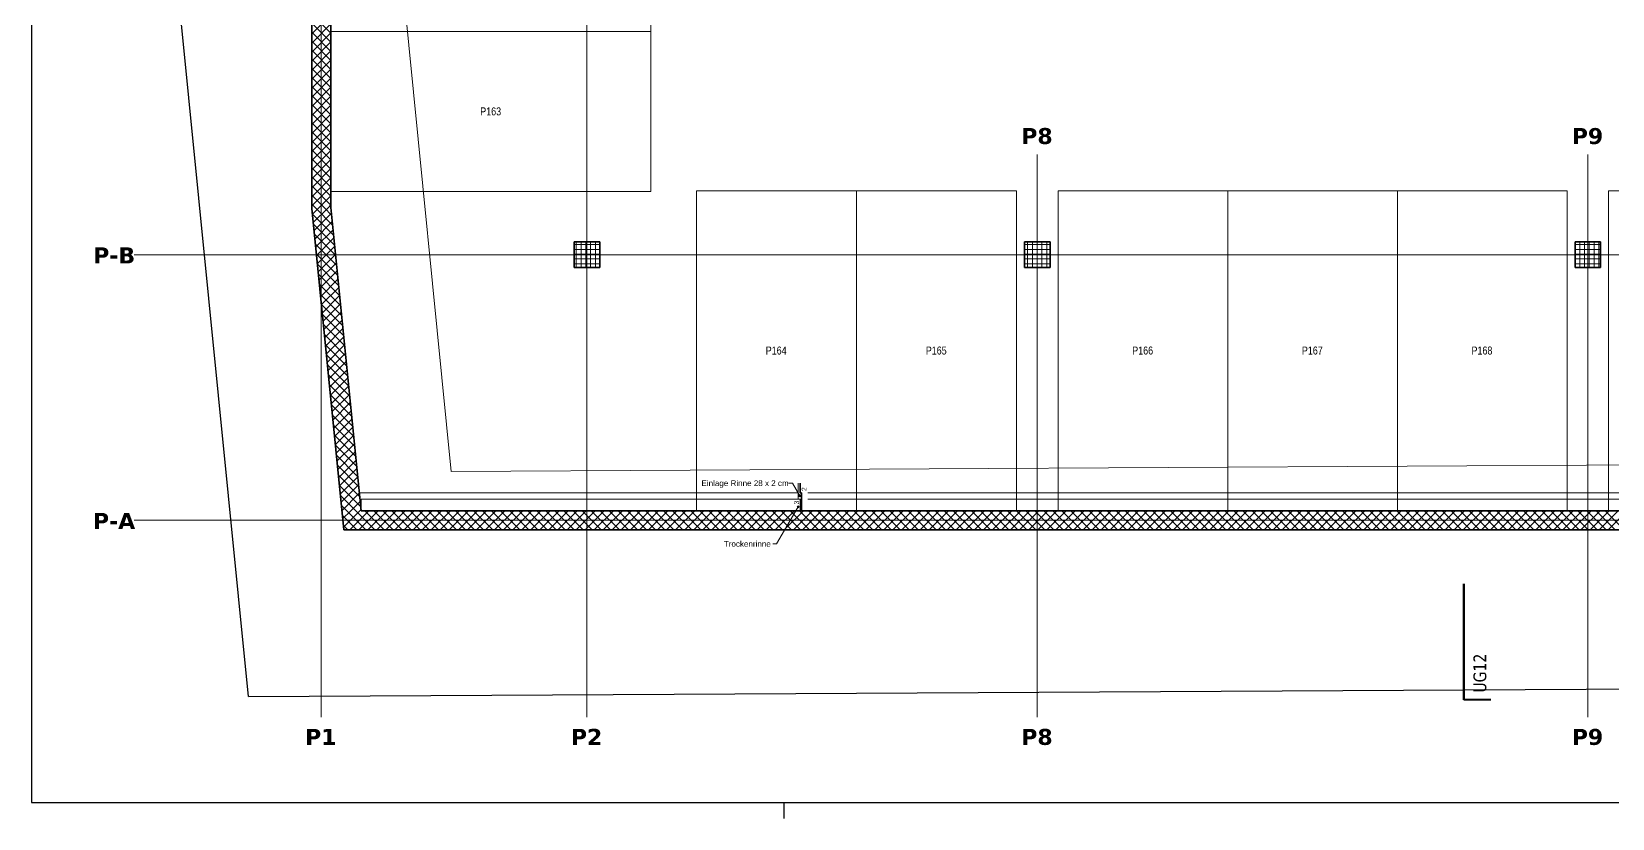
# Model space of a CAD drawing. Extents: x -882 to 937, y -179 to 966.
# Drawn here: x -882.4 to -388.5, y -179.5 to 66.4 of the extents above; entities that cross this region are included whole.
import ezdxf
from ezdxf.lldxf.tags import DXFTag

# ---------------------------------------------------------------- set-up
doc = ezdxf.new("R2010")
doc.units = 0
doc.layers.get('0').update_dxf_attribs({"lineweight": 13})
for name, color, linetype, lineweight, true_color in [('A-DETL-____-OTLN', 5, 'Continuous', 9, 0x0000ff), ('C-PROP-LINE-OTLN', 7, '_Grundgrenze_', 25, 0x800000), ('G-____-____-SYMB', 7, 'Strichpunkt - Weit', 5, 0x008080), ('S-GRID-____-IDEN', 7, 'Continuous', 9, 0x5555aa)]:
    doc.layers.add(name, color=color, linetype=linetype, lineweight=lineweight, true_color=true_color)
for name, color, linetype, lineweight in [('A-FLOR-____-OTLN', 7, 'Continuous', 9), ('A-WALL-____-MCUT', 7, 'Continuous', 35), ('A-WALL-____-PATT', 7, 'Continuous', 35), ('C-PRKG-____-IDEN', 7, 'Continuous', 5), ('C-PRKG-____-OTLN', 7, 'Continuous', 9), ('S-COLS-____-MCUT', 7, 'Continuous', 35), ('S-COLS-____-OTLN', 7, 'Continuous', 9), ('S-GRID-____-OTLN', 7, 'Continuous', 5), ('Text', 7, 'Continuous', 5)]:
    doc.layers.add(name, color=color, linetype=linetype, lineweight=lineweight)
doc.styles.get("Standard").update_dxf_attribs({"font": 'arial.ttf'})
tags = doc.linetypes.add('_Grundgrenze_', pattern=[0.45, 0.2, -0.05, 0.05, -0.05, 0.05, -0.05]).pattern_tags.tags
tags[14:15] = [DXFTag(74, 4), DXFTag(75, 0), DXFTag(340, '0'), DXFTag(46, 1.0), DXFTag(50, 0.0), DXFTag(44, 0.0), DXFTag(45, 0.0)]
tags[12:13] = [DXFTag(74, 4), DXFTag(75, 0), DXFTag(340, '0'), DXFTag(46, 1.0), DXFTag(50, 0.0), DXFTag(44, 0.0), DXFTag(45, 0.0)]
tags[10:11] = [DXFTag(74, 4), DXFTag(75, 0), DXFTag(340, '0'), DXFTag(46, 1.0), DXFTag(50, 0.0), DXFTag(44, 0.0), DXFTag(45, 0.0)]
tags[8:9] = [DXFTag(74, 4), DXFTag(75, 0), DXFTag(340, '0'), DXFTag(46, 1.0), DXFTag(50, 0.0), DXFTag(44, 0.0), DXFTag(45, 0.0)]
tags[6:7] = [DXFTag(74, 4), DXFTag(75, 0), DXFTag(340, '0'), DXFTag(46, 1.0), DXFTag(50, 0.0), DXFTag(44, 0.0), DXFTag(45, 0.0)]
tags[4:5] = [DXFTag(74, 4), DXFTag(75, 0), DXFTag(340, '0'), DXFTag(46, 1.0), DXFTag(50, 0.0), DXFTag(44, 0.0), DXFTag(45, 0.0)]
tags = doc.linetypes.add('_Rasterlinie_', pattern=[0.375, 0.2, -0.05, 0.075, -0.05]).pattern_tags.tags
tags[10:11] = [DXFTag(74, 4), DXFTag(75, 0), DXFTag(340, '0'), DXFTag(46, 1.0), DXFTag(50, 0.0), DXFTag(44, 0.0), DXFTag(45, 0.0)]
tags[8:9] = [DXFTag(74, 4), DXFTag(75, 0), DXFTag(340, '0'), DXFTag(46, 1.0), DXFTag(50, 0.0), DXFTag(44, 0.0), DXFTag(45, 0.0)]
tags[6:7] = [DXFTag(74, 4), DXFTag(75, 0), DXFTag(340, '0'), DXFTag(46, 1.0), DXFTag(50, 0.0), DXFTag(44, 0.0), DXFTag(45, 0.0)]
tags[4:5] = [DXFTag(74, 4), DXFTag(75, 0), DXFTag(340, '0'), DXFTag(46, 1.0), DXFTag(50, 0.0), DXFTag(44, 0.0), DXFTag(45, 0.0)]
tags = doc.linetypes.add('_Schnittlinie_', pattern=[0.3, 0.15, -0.05, 0.05, -0.05]).pattern_tags.tags
tags[10:11] = [DXFTag(74, 4), DXFTag(75, 0), DXFTag(340, '0'), DXFTag(46, 1.0), DXFTag(50, 0.0), DXFTag(44, 0.0), DXFTag(45, 0.0)]
tags[8:9] = [DXFTag(74, 4), DXFTag(75, 0), DXFTag(340, '0'), DXFTag(46, 1.0), DXFTag(50, 0.0), DXFTag(44, 0.0), DXFTag(45, 0.0)]
tags[6:7] = [DXFTag(74, 4), DXFTag(75, 0), DXFTag(340, '0'), DXFTag(46, 1.0), DXFTag(50, 0.0), DXFTag(44, 0.0), DXFTag(45, 0.0)]
tags[4:5] = [DXFTag(74, 4), DXFTag(75, 0), DXFTag(340, '0'), DXFTag(46, 1.0), DXFTag(50, 0.0), DXFTag(44, 0.0), DXFTag(45, 0.0)]
tags = doc.linetypes.add('_Strichliert - Fein_', pattern=[0.15, 0.1, -0.05]).pattern_tags.tags
tags[6:7] = [DXFTag(74, 4), DXFTag(75, 0), DXFTag(340, '0'), DXFTag(46, 1.0), DXFTag(50, 0.0), DXFTag(44, 0.0), DXFTag(45, 0.0)]
tags[4:5] = [DXFTag(74, 4), DXFTag(75, 0), DXFTag(340, '0'), DXFTag(46, 1.0), DXFTag(50, 0.0), DXFTag(44, 0.0), DXFTag(45, 0.0)]
tags = doc.linetypes.add('Gestrichelt', pattern=[0.1, 0.05, -0.05]).pattern_tags.tags
tags[6:7] = [DXFTag(74, 4), DXFTag(75, 0), DXFTag(340, '0'), DXFTag(46, 1.0), DXFTag(50, 0.0), DXFTag(44, 0.0), DXFTag(45, 0.0)]
tags[4:5] = [DXFTag(74, 4), DXFTag(75, 0), DXFTag(340, '0'), DXFTag(46, 1.0), DXFTag(50, 0.0), DXFTag(44, 0.0), DXFTag(45, 0.0)]
tags = doc.linetypes.add('Strichpunkt - Weit', pattern=[0.5, 0.2, -0.15, 0, -0.15]).pattern_tags.tags
tags[10:11] = [DXFTag(74, 4), DXFTag(75, 0), DXFTag(340, '0'), DXFTag(46, 1.0), DXFTag(50, 0.0), DXFTag(44, 0.0), DXFTag(45, 0.0)]
tags[8:9] = [DXFTag(74, 4), DXFTag(75, 0), DXFTag(340, '0'), DXFTag(46, 1.0), DXFTag(50, 0.0), DXFTag(44, 0.0), DXFTag(45, 0.0)]
tags[6:7] = [DXFTag(74, 4), DXFTag(75, 0), DXFTag(340, '0'), DXFTag(46, 1.0), DXFTag(50, 0.0), DXFTag(44, 0.0), DXFTag(45, 0.0)]
tags[4:5] = [DXFTag(74, 4), DXFTag(75, 0), DXFTag(340, '0'), DXFTag(46, 1.0), DXFTag(50, 0.0), DXFTag(44, 0.0), DXFTag(45, 0.0)]

# ---------------------------------------------------------------- blocks, each defined once
blk = doc.blocks.new('Referenz-A0UJ2GK4XE', base_point=(-896.79, -159.76))
at = {"layer": 'A-DETL-____-OTLN', "color": 0, "linetype": '_Strichliert - Fein_', "ltscale": 0.13}
for p, q in [((-838.99, 809.28), (-751.34, -71.06)), ((-751.34, -71.06), (394.87, -64.63))]:
    blk.add_line(p, q, dxfattribs=at)
at = {"layer": 'A-DETL-____-OTLN', "color": 0, "linetype": 'Gestrichelt', "ltscale": 0.13}
for p, q in [((-642.92, -77.7), (-780.05, -77.7)), ((394.87, -77.7), (-639.92, -77.7))]:
    blk.add_line(p, q, dxfattribs=at)
at = {"layer": 'A-DETL-____-OTLN', "color": 0, "linetype": 'Continuous', "ltscale": 0.13}
for p, q in [((-642.92, -74.7), (-642.92, -79.71)), ((-642.92, -79.71), (-642.32, -79.71)), ((-642.32, -79.71), (-642.32, -83.3))]:
    blk.add_line(p, q, dxfattribs=at)
at = {"layer": 'A-DETL-____-OTLN', "color": 0, "linetype": 'Continuous', "lineweight": 35, "ltscale": 0.35}
for p, q in [((-642.32, -74.7), (-642.32, -77.7)), ((-642.32, -77.7), (-641.92, -77.7)), ((-641.92, -77.7), (-641.92, -83.3)), ((-642.32, -83.3), (-639.92, -83.3))]:
    blk.add_line(p, q, dxfattribs=at)
at = {"layer": 'A-FLOR-____-OTLN', "color": 0, "linetype": 'Continuous', "ltscale": 0.13}
for p, q in [((-779.49, -83.3), (-779.49, -79.71)), ((-779.49, -79.71), (-642.92, -79.71)), ((-639.92, -79.71), (298.28, -79.71))]:
    blk.add_line(p, q, dxfattribs=at)
at = {"layer": 'A-WALL-____-MCUT', "color": 0, "linetype": 'Continuous', "ltscale": 0.35}
for p, q in [((-794.92, 522.4), (-794.92, 11.14)), ((-788.92, 11.44), (-788.92, 516.4)), ((-794.92, 11.14), (-784.92, -89.3)), ((-779.49, -83.3), (-788.92, 11.44)), ((-642.32, -83.3), (-779.49, -83.3)), ((394.87, -83.3), (-639.92, -83.3)), ((-784.92, -89.3), (394.87, -89.3))]:
    blk.add_line(p, q, dxfattribs=at)
at = {"layer": 'A-WALL-____-PATT', "color": 0, "linetype": 'Continuous', "lineweight": 9, "ltscale": 0.13}
for p, q in [((-788.92, 65.91), (-794.92, 71.91)), ((-794.92, 65.68), (-788.92, 71.68)), ((-788.92, 63.08), (-794.92, 69.08)), ((-794.92, 62.85), (-788.92, 68.85)), ((-788.92, 60.25), (-794.92, 66.25)), ((-794.92, 60.03), (-788.92, 66.03)), ((-788.92, 57.42), (-794.92, 63.42)), ((-794.92, 57.2), (-788.92, 63.2)), ((-788.92, 54.59), (-794.92, 60.59)), ((-794.92, 54.37), (-788.92, 60.37)), ((-788.92, 51.76), (-794.92, 57.76)), ((-794.92, 51.54), (-788.92, 57.54)), ((-788.92, 48.93), (-794.92, 54.93)), ((-794.92, 48.71), (-788.92, 54.71)), ((-788.92, 46.11), (-794.92, 52.11)), ((-794.92, 45.88), (-788.92, 51.88)), ((-788.92, 43.28), (-794.92, 49.28)), ((-794.92, 43.06), (-788.92, 49.06)), ((-788.92, 40.45), (-794.92, 46.45)), ((-794.92, 40.23), (-788.92, 46.23)), ((-788.92, 37.62), (-794.92, 43.62)), ((-794.92, 37.4), (-788.92, 43.4)), ((-788.92, 34.79), (-794.92, 40.79)), ((-794.92, 34.57), (-788.92, 40.57)), ((-788.92, 31.96), (-794.92, 37.96)), ((-794.92, 31.74), (-788.92, 37.74)), ((-788.92, 29.14), (-794.92, 35.14)), ((-794.92, 28.91), (-788.92, 34.91)), ((-788.92, 26.31), (-794.92, 32.31)), ((-794.92, 26.09), (-788.92, 32.09)), ((-788.92, 23.48), (-794.92, 29.48)), ((-794.92, 23.26), (-788.92, 29.26)), ((-788.92, 20.65), (-794.92, 26.65)), ((-794.92, 20.43), (-788.92, 26.43)), ((-788.92, 17.82), (-794.92, 23.82)), ((-794.92, 17.6), (-788.92, 23.6)), ((-788.92, 14.99), (-794.92, 20.99)), ((-794.92, 14.77), (-788.92, 20.77)), ((-788.92, 12.17), (-794.92, 18.17)), ((-794.92, 11.94), (-788.92, 17.94)), ((-790.93, 11.34), (-794.92, 15.34)), ((-792.79, 11.25), (-788.92, 15.11)), ((-793.62, 11.21), (-794.92, 12.51)), ((-794.74, 9.3), (-792.79, 11.25)), ((-794.48, 6.73), (-789.82, 11.39)), ((-788.38, 5.96), (-793.62, 11.21)), ((-788.69, 9.1), (-790.93, 11.34)), ((-789.82, 11.39), (-788.92, 12.29)), ((-788.07, 2.82), (-794.76, 9.52)), ((-787.75, -0.32), (-794.45, 6.38)), ((-794.23, 4.15), (-788.75, 9.64)), ((-793.97, 1.58), (-788.49, 7.06)), ((-787.44, -3.46), (-794.14, 3.24)), ((-787.13, -6.6), (-793.82, 0.09)), ((-793.72, -0.99), (-788.23, 4.49)), ((-793.46, -3.56), (-787.98, 1.92)), ((-786.82, -9.74), (-793.51, -3.05)), ((-793.2, -6.14), (-787.72, -0.65)), ((-792.95, -8.71), (-787.46, -3.22)), ((-786.5, -12.88), (-793.2, -6.19)), ((-786.19, -16.02), (-792.89, -9.33)), ((-792.69, -11.28), (-787.21, -5.8)), ((-792.44, -13.85), (-786.95, -8.37)), ((-785.88, -19.17), (-792.57, -12.47)), ((-792.18, -16.43), (-786.7, -10.94)), ((-791.92, -19), (-786.44, -13.51)), ((-785.56, -22.31), (-792.26, -15.61)), ((-785.25, -25.45), (-791.95, -18.75)), ((-791.67, -21.57), (-786.18, -16.09)), ((-791.41, -24.14), (-785.93, -18.66)), ((-784.94, -28.59), (-791.64, -21.89)), ((-791.16, -26.71), (-785.67, -21.23)), ((-790.9, -29.29), (-785.42, -23.8)), ((-784.63, -31.73), (-791.32, -25.03)), ((-784.31, -34.87), (-791.01, -28.18)), ((-790.64, -31.86), (-785.16, -26.38)), ((-790.39, -34.43), (-784.9, -28.95)), ((-784, -38.01), (-790.7, -31.32)), ((-783.69, -41.15), (-790.38, -34.46)), ((-790.13, -37), (-784.65, -31.52)), ((-789.88, -39.58), (-784.39, -34.09)), ((-783.38, -44.3), (-790.07, -37.6)), ((-789.62, -42.15), (-784.14, -36.66)), ((-789.36, -44.72), (-783.88, -39.24)), ((-783.06, -47.44), (-789.76, -40.74)), ((-782.75, -50.58), (-789.45, -43.88)), ((-789.11, -47.29), (-783.62, -41.81)), ((-788.85, -49.87), (-783.37, -44.38)), ((-782.44, -53.72), (-789.13, -47.02)), ((-788.59, -52.44), (-783.11, -46.95)), ((-782.12, -56.86), (-788.82, -50.16)), ((-781.81, -60), (-788.51, -53.3)), ((-788.34, -55.01), (-782.85, -49.53)), ((-788.08, -57.58), (-782.6, -52.1)), ((-781.5, -63.14), (-788.2, -56.45)), ((-787.83, -60.15), (-782.34, -54.67)), ((-787.57, -62.73), (-782.09, -57.24)), ((-781.19, -66.28), (-787.88, -59.59)), ((-780.87, -69.42), (-787.57, -62.73)), ((-787.31, -65.3), (-781.83, -59.82)), ((-787.06, -67.87), (-781.57, -62.39)), ((-780.56, -72.57), (-787.26, -65.87)), ((-780.25, -75.71), (-786.94, -69.01)), ((-786.8, -70.44), (-781.32, -64.96)), ((-786.55, -73.02), (-781.06, -67.53)), ((-779.94, -78.85), (-786.63, -72.15)), ((-786.29, -75.59), (-780.81, -70.1)), ((-786.03, -78.16), (-780.55, -72.68)), ((-779.62, -81.99), (-786.32, -75.29)), ((-781.14, -83.3), (-786.01, -78.43)), ((-785.78, -80.73), (-780.29, -75.25)), ((-785.51, -83.3), (-780.04, -77.82)), ((-783.97, -83.3), (-785.69, -81.58)), ((-785.52, -83.31), (-785.51, -83.3)), ((-785.27, -85.88), (-782.69, -83.3)), ((-785.01, -88.45), (-779.86, -83.3)), ((-777.97, -89.3), (-783.97, -83.3)), ((-783.03, -89.3), (-777.03, -83.3)), ((-782.69, -83.3), (-779.78, -80.39)), ((-775.14, -89.3), (-781.14, -83.3)), ((-780.2, -89.3), (-774.2, -83.3)), ((-779.86, -83.3), (-779.53, -82.97)), ((-772.31, -89.3), (-778.31, -83.3)), ((-777.37, -89.3), (-771.37, -83.3)), ((-769.48, -89.3), (-775.48, -83.3)), ((-774.54, -89.3), (-768.54, -83.3)), ((-766.66, -89.3), (-772.66, -83.3)), ((-771.72, -89.3), (-765.72, -83.3)), ((-763.83, -89.3), (-769.83, -83.3)), ((-768.89, -89.3), (-762.89, -83.3)), ((-761, -89.3), (-767, -83.3)), ((-766.06, -89.3), (-760.06, -83.3)), ((-758.17, -89.3), (-764.17, -83.3)), ((-763.23, -89.3), (-757.23, -83.3)), ((-755.34, -89.3), (-761.34, -83.3)), ((-760.4, -89.3), (-754.4, -83.3)), ((-752.51, -89.3), (-758.51, -83.3)), ((-757.57, -89.3), (-751.57, -83.3)), ((-749.69, -89.3), (-755.69, -83.3)), ((-754.75, -89.3), (-748.75, -83.3)), ((-746.86, -89.3), (-752.86, -83.3)), ((-751.92, -89.3), (-745.92, -83.3)), ((-744.03, -89.3), (-750.03, -83.3)), ((-749.09, -89.3), (-743.09, -83.3)), ((-741.2, -89.3), (-747.2, -83.3)), ((-746.26, -89.3), (-740.26, -83.3)), ((-738.37, -89.3), (-744.37, -83.3)), ((-743.43, -89.3), (-737.43, -83.3)), ((-735.54, -89.3), (-741.54, -83.3)), ((-740.6, -89.3), (-734.6, -83.3)), ((-732.72, -89.3), (-738.72, -83.3)), ((-737.77, -89.3), (-731.77, -83.3)), ((-729.89, -89.3), (-735.89, -83.3)), ((-734.95, -89.3), (-728.95, -83.3)), ((-727.06, -89.3), (-733.06, -83.3)), ((-732.12, -89.3), (-726.12, -83.3)), ((-724.23, -89.3), (-730.23, -83.3)), ((-729.29, -89.3), (-723.29, -83.3)), ((-721.4, -89.3), (-727.4, -83.3)), ((-726.46, -89.3), (-720.46, -83.3)), ((-718.57, -89.3), (-724.57, -83.3)), ((-723.63, -89.3), (-717.63, -83.3)), ((-715.74, -89.3), (-721.74, -83.3)), ((-720.8, -89.3), (-714.8, -83.3)), ((-712.92, -89.3), (-718.92, -83.3)), ((-717.98, -89.3), (-711.98, -83.3)), ((-710.09, -89.3), (-716.09, -83.3)), ((-715.15, -89.3), (-709.15, -83.3)), ((-707.26, -89.3), (-713.26, -83.3)), ((-712.32, -89.3), (-706.32, -83.3)), ((-704.43, -89.3), (-710.43, -83.3)), ((-709.49, -89.3), (-703.49, -83.3)), ((-701.6, -89.3), (-707.6, -83.3)), ((-706.66, -89.3), (-700.66, -83.3)), ((-698.77, -89.3), (-704.77, -83.3)), ((-703.83, -89.3), (-697.83, -83.3)), ((-695.95, -89.3), (-701.95, -83.3)), ((-701, -89.3), (-695, -83.3)), ((-693.12, -89.3), (-699.12, -83.3)), ((-698.18, -89.3), (-692.18, -83.3)), ((-690.29, -89.3), (-696.29, -83.3)), ((-695.35, -89.3), (-689.35, -83.3)), ((-687.46, -89.3), (-693.46, -83.3)), ((-692.52, -89.3), (-686.52, -83.3)), ((-684.63, -89.3), (-690.63, -83.3)), ((-689.69, -89.3), (-683.69, -83.3)), ((-681.8, -89.3), (-687.8, -83.3)), ((-686.86, -89.3), (-680.86, -83.3)), ((-678.98, -89.3), (-684.98, -83.3)), ((-684.03, -89.3), (-678.03, -83.3)), ((-676.15, -89.3), (-682.15, -83.3)), ((-681.21, -89.3), (-675.21, -83.3)), ((-673.32, -89.3), (-679.32, -83.3)), ((-678.38, -89.3), (-672.38, -83.3)), ((-670.49, -89.3), (-676.49, -83.3)), ((-675.55, -89.3), (-669.55, -83.3)), ((-667.66, -89.3), (-673.66, -83.3)), ((-672.72, -89.3), (-666.72, -83.3)), ((-664.83, -89.3), (-670.83, -83.3)), ((-669.89, -89.3), (-663.89, -83.3)), ((-662, -89.3), (-668, -83.3)), ((-667.06, -89.3), (-661.06, -83.3)), ((-659.18, -89.3), (-665.18, -83.3)), ((-664.24, -89.3), (-658.24, -83.3)), ((-656.35, -89.3), (-662.35, -83.3)), ((-661.41, -89.3), (-655.41, -83.3)), ((-653.52, -89.3), (-659.52, -83.3)), ((-658.58, -89.3), (-652.58, -83.3)), ((-650.69, -89.3), (-656.69, -83.3)), ((-655.75, -89.3), (-649.75, -83.3)), ((-647.86, -89.3), (-653.86, -83.3)), ((-652.92, -89.3), (-646.92, -83.3)), ((-645.03, -89.3), (-651.03, -83.3)), ((-650.09, -89.3), (-644.09, -83.3)), ((-642.21, -89.3), (-648.21, -83.3)), ((-647.26, -89.3), (-641.26, -83.3)), ((-639.38, -89.3), (-645.38, -83.3)), ((-644.44, -89.3), (-638.44, -83.3)), ((-636.55, -89.3), (-642.55, -83.3)), ((-641.61, -89.3), (-635.61, -83.3)), ((-633.72, -89.3), (-639.72, -83.3)), ((-638.78, -89.3), (-632.78, -83.3)), ((-630.89, -89.3), (-636.89, -83.3)), ((-635.95, -89.3), (-629.95, -83.3)), ((-628.06, -89.3), (-634.06, -83.3)), ((-633.12, -89.3), (-627.12, -83.3)), ((-625.23, -89.3), (-631.23, -83.3)), ((-630.29, -89.3), (-624.29, -83.3)), ((-622.41, -89.3), (-628.41, -83.3)), ((-627.47, -89.3), (-621.47, -83.3)), ((-619.58, -89.3), (-625.58, -83.3)), ((-624.64, -89.3), (-618.64, -83.3)), ((-616.75, -89.3), (-622.75, -83.3)), ((-621.81, -89.3), (-615.81, -83.3)), ((-613.92, -89.3), (-619.92, -83.3)), ((-618.98, -89.3), (-612.98, -83.3)), ((-611.09, -89.3), (-617.09, -83.3)), ((-616.15, -89.3), (-610.15, -83.3)), ((-608.26, -89.3), (-614.26, -83.3)), ((-613.32, -89.3), (-607.32, -83.3)), ((-605.44, -89.3), (-611.44, -83.3)), ((-610.5, -89.3), (-604.5, -83.3)), ((-602.61, -89.3), (-608.61, -83.3)), ((-607.67, -89.3), (-601.67, -83.3)), ((-599.78, -89.3), (-605.78, -83.3)), ((-604.84, -89.3), (-598.84, -83.3)), ((-596.95, -89.3), (-602.95, -83.3)), ((-602.01, -89.3), (-596.01, -83.3)), ((-594.12, -89.3), (-600.12, -83.3)), ((-599.18, -89.3), (-593.18, -83.3)), ((-591.29, -89.3), (-597.29, -83.3)), ((-596.35, -89.3), (-590.35, -83.3)), ((-588.47, -89.3), (-594.47, -83.3)), ((-593.52, -89.3), (-587.52, -83.3)), ((-585.64, -89.3), (-591.64, -83.3)), ((-590.7, -89.3), (-584.7, -83.3)), ((-582.81, -89.3), (-588.81, -83.3)), ((-587.87, -89.3), (-581.87, -83.3)), ((-579.98, -89.3), (-585.98, -83.3)), ((-585.04, -89.3), (-579.04, -83.3)), ((-577.15, -89.3), (-583.15, -83.3)), ((-582.21, -89.3), (-576.21, -83.3)), ((-574.32, -89.3), (-580.32, -83.3)), ((-579.38, -89.3), (-573.38, -83.3)), ((-571.49, -89.3), (-577.49, -83.3)), ((-576.55, -89.3), (-570.55, -83.3)), ((-568.67, -89.3), (-574.67, -83.3)), ((-573.73, -89.3), (-567.73, -83.3)), ((-565.84, -89.3), (-571.84, -83.3)), ((-570.9, -89.3), (-564.9, -83.3)), ((-563.01, -89.3), (-569.01, -83.3)), ((-568.07, -89.3), (-562.07, -83.3)), ((-560.18, -89.3), (-566.18, -83.3)), ((-565.24, -89.3), (-559.24, -83.3)), ((-557.35, -89.3), (-563.35, -83.3)), ((-562.41, -89.3), (-556.41, -83.3)), ((-554.52, -89.3), (-560.52, -83.3)), ((-559.58, -89.3), (-553.58, -83.3)), ((-551.7, -89.3), (-557.7, -83.3)), ((-556.76, -89.3), (-550.76, -83.3)), ((-548.87, -89.3), (-554.87, -83.3)), ((-553.93, -89.3), (-547.93, -83.3)), ((-546.04, -89.3), (-552.04, -83.3)), ((-551.1, -89.3), (-545.1, -83.3)), ((-543.21, -89.3), (-549.21, -83.3)), ((-548.27, -89.3), (-542.27, -83.3)), ((-540.38, -89.3), (-546.38, -83.3)), ((-545.44, -89.3), (-539.44, -83.3)), ((-537.55, -89.3), (-543.55, -83.3)), ((-542.61, -89.3), (-536.61, -83.3)), ((-534.73, -89.3), (-540.73, -83.3)), ((-539.78, -89.3), (-533.78, -83.3)), ((-531.9, -89.3), (-537.9, -83.3)), ((-536.96, -89.3), (-530.96, -83.3)), ((-529.07, -89.3), (-535.07, -83.3)), ((-534.13, -89.3), (-528.13, -83.3)), ((-526.24, -89.3), (-532.24, -83.3)), ((-531.3, -89.3), (-525.3, -83.3)), ((-523.41, -89.3), (-529.41, -83.3)), ((-528.47, -89.3), (-522.47, -83.3)), ((-520.58, -89.3), (-526.58, -83.3)), ((-525.64, -89.3), (-519.64, -83.3)), ((-517.75, -89.3), (-523.75, -83.3)), ((-522.81, -89.3), (-516.81, -83.3)), ((-514.93, -89.3), (-520.93, -83.3)), ((-519.99, -89.3), (-513.99, -83.3)), ((-512.1, -89.3), (-518.1, -83.3)), ((-517.16, -89.3), (-511.16, -83.3)), ((-509.27, -89.3), (-515.27, -83.3)), ((-514.33, -89.3), (-508.33, -83.3)), ((-506.44, -89.3), (-512.44, -83.3)), ((-511.5, -89.3), (-505.5, -83.3)), ((-503.61, -89.3), (-509.61, -83.3)), ((-508.67, -89.3), (-502.67, -83.3)), ((-500.78, -89.3), (-506.78, -83.3)), ((-505.84, -89.3), (-499.84, -83.3)), ((-497.96, -89.3), (-503.96, -83.3)), ((-503.02, -89.3), (-497.02, -83.3)), ((-495.13, -89.3), (-501.13, -83.3)), ((-500.19, -89.3), (-494.19, -83.3)), ((-492.3, -89.3), (-498.3, -83.3)), ((-497.36, -89.3), (-491.36, -83.3)), ((-489.47, -89.3), (-495.47, -83.3)), ((-494.53, -89.3), (-488.53, -83.3)), ((-486.64, -89.3), (-492.64, -83.3)), ((-491.7, -89.3), (-485.7, -83.3)), ((-483.81, -89.3), (-489.81, -83.3)), ((-488.87, -89.3), (-482.87, -83.3)), ((-480.99, -89.3), (-486.99, -83.3)), ((-486.04, -89.3), (-480.04, -83.3)), ((-478.16, -89.3), (-484.16, -83.3)), ((-483.22, -89.3), (-477.22, -83.3)), ((-475.33, -89.3), (-481.33, -83.3)), ((-480.39, -89.3), (-474.39, -83.3)), ((-472.5, -89.3), (-478.5, -83.3)), ((-477.56, -89.3), (-471.56, -83.3)), ((-469.67, -89.3), (-475.67, -83.3)), ((-474.73, -89.3), (-468.73, -83.3)), ((-466.84, -89.3), (-472.84, -83.3)), ((-471.9, -89.3), (-465.9, -83.3)), ((-464.01, -89.3), (-470.01, -83.3)), ((-469.07, -89.3), (-463.07, -83.3)), ((-461.19, -89.3), (-467.19, -83.3)), ((-466.25, -89.3), (-460.25, -83.3)), ((-458.36, -89.3), (-464.36, -83.3)), ((-463.42, -89.3), (-457.42, -83.3)), ((-455.53, -89.3), (-461.53, -83.3)), ((-460.59, -89.3), (-454.59, -83.3)), ((-452.7, -89.3), (-458.7, -83.3)), ((-457.76, -89.3), (-451.76, -83.3)), ((-449.87, -89.3), (-455.87, -83.3)), ((-454.93, -89.3), (-448.93, -83.3)), ((-447.04, -89.3), (-453.04, -83.3)), ((-452.1, -89.3), (-446.1, -83.3)), ((-444.22, -89.3), (-450.22, -83.3)), ((-449.27, -89.3), (-443.27, -83.3)), ((-441.39, -89.3), (-447.39, -83.3)), ((-446.45, -89.3), (-440.45, -83.3)), ((-438.56, -89.3), (-444.56, -83.3)), ((-443.62, -89.3), (-437.62, -83.3)), ((-435.73, -89.3), (-441.73, -83.3)), ((-440.79, -89.3), (-434.79, -83.3)), ((-432.9, -89.3), (-438.9, -83.3)), ((-437.96, -89.3), (-431.96, -83.3)), ((-430.07, -89.3), (-436.07, -83.3)), ((-435.13, -89.3), (-429.13, -83.3)), ((-427.25, -89.3), (-433.25, -83.3)), ((-432.3, -89.3), (-426.3, -83.3)), ((-424.42, -89.3), (-430.42, -83.3)), ((-429.48, -89.3), (-423.48, -83.3)), ((-421.59, -89.3), (-427.59, -83.3)), ((-426.65, -89.3), (-420.65, -83.3)), ((-418.76, -89.3), (-424.76, -83.3)), ((-423.82, -89.3), (-417.82, -83.3)), ((-415.93, -89.3), (-421.93, -83.3)), ((-420.99, -89.3), (-414.99, -83.3)), ((-413.1, -89.3), (-419.1, -83.3)), ((-418.16, -89.3), (-412.16, -83.3)), ((-410.27, -89.3), (-416.27, -83.3)), ((-415.33, -89.3), (-409.33, -83.3)), ((-407.45, -89.3), (-413.45, -83.3)), ((-412.51, -89.3), (-406.51, -83.3)), ((-404.62, -89.3), (-410.62, -83.3)), ((-409.68, -89.3), (-403.68, -83.3)), ((-401.79, -89.3), (-407.79, -83.3)), ((-406.85, -89.3), (-400.85, -83.3)), ((-398.96, -89.3), (-404.96, -83.3)), ((-404.02, -89.3), (-398.02, -83.3)), ((-396.13, -89.3), (-402.13, -83.3)), ((-401.19, -89.3), (-395.19, -83.3)), ((-393.3, -89.3), (-399.3, -83.3)), ((-398.36, -89.3), (-392.36, -83.3)), ((-390.48, -89.3), (-396.48, -83.3)), ((-395.53, -89.3), (-389.53, -83.3)), ((-387.65, -89.3), (-393.65, -83.3)), ((-392.71, -89.3), (-386.71, -83.3)), ((-384.82, -89.3), (-390.82, -83.3)), ((-389.88, -89.3), (-383.88, -83.3)), ((-780.8, -89.3), (-785.38, -84.72)), ((-783.63, -89.3), (-785.07, -87.86))]:
    blk.add_line(p, q, dxfattribs=at)
at = {"layer": 'C-PRKG-____-OTLN', "color": 0, "linetype": 'Continuous', "ltscale": 0.13}
for p, q in [((-688.92, 66.42), (-688.92, 116.41)), ((-788.92, 66.42), (-788.92, 16.43)), ((-688.92, 66.42), (-788.92, 66.42)), ((-788.92, 16.43), (-788.92, 66.42)), ((-788.92, 66.42), (-688.92, 66.42)), ((-688.92, 66.42), (-688.92, 16.43)), ((-688.92, 16.43), (-688.92, 66.42)), ((-688.92, 66.42), (-688.92, 16.43)), ((-688.92, 66.42), (-688.92, 66.42)), ((-688.92, 66.42), (-688.92, 66.42)), ((-688.92, 16.43), (-788.92, 16.43)), ((-788.92, 16.43), (-688.92, 16.43)), ((-688.92, 16.43), (-788.92, 16.43)), ((-688.92, 16.43), (-688.92, 16.43)), ((-624.72, 16.68), (-674.72, 16.68)), ((-674.72, -83.3), (-674.72, 16.68)), ((-624.72, 16.68), (-674.72, 16.68)), ((-674.72, 16.68), (-674.72, -83.3)), ((-674.72, -83.3), (-674.72, 16.68)), ((-674.72, 16.68), (-624.72, 16.68)), ((-674.72, 16.68), (-674.72, 16.68)), ((-574.72, 16.68), (-624.72, 16.68)), ((-624.72, -83.3), (-624.72, 16.68)), ((-574.72, 16.68), (-624.72, 16.68)), ((-624.72, 16.68), (-624.72, -83.3)), ((-624.72, -83.3), (-624.72, 16.68)), ((-624.72, 16.68), (-574.72, 16.68)), ((-624.72, 16.68), (-624.72, 16.68)), ((-624.72, -83.3), (-624.72, 16.68)), ((-624.72, -83.3), (-624.72, 16.68)), ((-624.72, 16.68), (-624.72, -83.3)), ((-624.72, 16.68), (-624.72, 16.68)), ((-574.72, -83.3), (-574.72, 16.68)), ((-574.72, -83.3), (-574.72, 16.68)), ((-574.72, 16.68), (-574.72, -83.3)), ((-574.72, 16.68), (-574.72, 16.68)), ((-508.72, 16.68), (-561.72, 16.68)), ((-561.72, -83.3), (-561.72, 16.68)), ((-508.72, 16.68), (-561.72, 16.68)), ((-561.72, 16.68), (-561.72, -83.3)), ((-561.72, -83.3), (-561.72, 16.68)), ((-561.72, 16.68), (-508.72, 16.68)), ((-561.72, 16.68), (-561.72, 16.68)), ((-455.72, 16.68), (-508.72, 16.68)), ((-508.72, -83.3), (-508.72, 16.68)), ((-455.72, 16.68), (-508.72, 16.68)), ((-508.72, 16.68), (-508.72, -83.3)), ((-508.72, -83.3), (-508.72, 16.68)), ((-508.72, 16.68), (-455.72, 16.68)), ((-508.72, 16.68), (-508.72, 16.68)), ((-508.72, -83.3), (-508.72, 16.68)), ((-508.72, -83.3), (-508.72, 16.68)), ((-508.72, 16.68), (-508.72, -83.3)), ((-508.72, 16.68), (-508.72, 16.68)), ((-402.72, 16.68), (-455.72, 16.68)), ((-455.72, -83.3), (-455.72, 16.68)), ((-402.72, 16.68), (-455.72, 16.68)), ((-455.72, 16.68), (-455.72, -83.3)), ((-455.72, -83.3), (-455.72, 16.68)), ((-455.72, 16.68), (-402.72, 16.68)), ((-455.72, 16.68), (-455.72, 16.68)), ((-455.72, -83.3), (-455.72, 16.68)), ((-455.72, -83.3), (-455.72, 16.68)), ((-455.72, 16.68), (-455.72, -83.3)), ((-455.72, 16.68), (-455.72, 16.68)), ((-402.72, -83.3), (-402.72, 16.68)), ((-402.72, -83.3), (-402.72, 16.68)), ((-402.72, 16.68), (-402.72, -83.3)), ((-402.72, 16.68), (-402.72, 16.68)), ((-336.72, 16.68), (-389.72, 16.68)), ((-389.72, -83.3), (-389.72, 16.68)), ((-336.72, 16.68), (-389.72, 16.68)), ((-389.72, 16.68), (-389.72, -83.3)), ((-389.72, -83.3), (-389.72, 16.68)), ((-389.72, 16.68), (-336.72, 16.68)), ((-389.72, 16.68), (-389.72, 16.68)), ((-561.72, -83.3), (-561.72, -83.3)), ((-508.72, -83.3), (-508.72, -83.3)), ((-508.72, -83.3), (-508.72, -83.3)), ((-455.72, -83.3), (-455.72, -83.3)), ((-455.72, -83.3), (-455.72, -83.3)), ((-402.72, -83.3), (-402.72, -83.3))]:
    blk.add_line(p, q, dxfattribs=at)
at = {"layer": 'C-PROP-LINE-OTLN', "color": 0, "linetype": '_Grundgrenze_', "lineweight": -2, "ltscale": 0.25}
for q in [(-875.38, 468.17), (394.87, -134.63)]:
    blk.add_line((-814.68, -141.42), q, dxfattribs=at)
at = {"layer": 'G-____-____-SYMB', "color": 0, "linetype": '_Schnittlinie_', "lineweight": 70, "ltscale": 0.7}
blk.add_line((-434.92, -142.43), (-434.92, -106.21), dxfattribs=at)
at = {"layer": 'G-____-____-SYMB', "color": 0, "linetype": 'Continuous', "lineweight": 40, "ltscale": 0.4}
blk.add_line((-426.49, -142.43), (-434.92, -142.43), dxfattribs=at)
at = {"layer": 'S-COLS-____-MCUT', "color": 0, "linetype": 'Continuous', "ltscale": 0.35}
for p, q in [((-704.92, 0.7), (-712.92, 0.7)), ((-712.92, 0.7), (-712.92, -7.3)), ((-704.92, -7.3), (-704.92, 0.7)), ((-564.22, 0.7), (-572.22, 0.7)), ((-572.22, 0.7), (-572.22, -7.3)), ((-564.22, -7.3), (-564.22, 0.7)), ((-392.22, 0.7), (-400.22, 0.7)), ((-400.22, 0.7), (-400.22, -7.3)), ((-392.22, -7.3), (-392.22, 0.7)), ((-712.92, -7.3), (-704.92, -7.3)), ((-572.22, -7.3), (-564.22, -7.3)), ((-400.22, -7.3), (-392.22, -7.3))]:
    blk.add_line(p, q, dxfattribs=at)
at = {"layer": 'S-COLS-____-OTLN', "color": 0, "linetype": 'Continuous', "ltscale": 0.13}
for p, q in [((-712.26, -7.3), (-712.26, 0.7)), ((-710.76, -7.3), (-710.76, 0.7)), ((-709.26, -7.3), (-709.26, 0.7)), ((-707.76, -7.3), (-707.76, 0.7)), ((-706.26, -7.3), (-706.26, 0.7)), ((-571.26, -7.3), (-571.26, 0.7)), ((-569.76, -7.3), (-569.76, 0.7)), ((-568.26, -7.3), (-568.26, 0.7)), ((-566.76, -7.3), (-566.76, 0.7)), ((-565.26, -7.3), (-565.26, 0.7)), ((-398.76, -7.3), (-398.76, 0.7)), ((-397.26, -7.3), (-397.26, 0.7)), ((-395.76, -7.3), (-395.76, 0.7)), ((-394.26, -7.3), (-394.26, 0.7)), ((-392.76, -7.3), (-392.76, 0.7)), ((-712.92, -0.13), (-704.92, -0.13)), ((-712.92, -1.63), (-704.92, -1.63)), ((-712.92, -3.13), (-704.92, -3.13)), ((-712.92, -4.63), (-704.92, -4.63)), ((-572.22, -0.13), (-564.22, -0.13)), ((-572.22, -1.63), (-564.22, -1.63)), ((-572.22, -3.13), (-564.22, -3.13)), ((-572.22, -4.63), (-564.22, -4.63)), ((-400.22, -0.13), (-392.22, -0.13)), ((-400.22, -1.63), (-392.22, -1.63)), ((-400.22, -3.13), (-392.22, -3.13)), ((-400.22, -4.63), (-392.22, -4.63)), ((-712.92, -6.13), (-704.92, -6.13)), ((-572.22, -6.13), (-564.22, -6.13)), ((-400.22, -6.13), (-392.22, -6.13))]:
    blk.add_line(p, q, dxfattribs=at)
at = {"layer": 'S-GRID-____-OTLN', "color": 0, "linetype": '_Rasterlinie_', "ltscale": 0.13}
for p, q in [((-791.97, -147.79), (-791.97, 949.68)), ((-708.92, -147.79), (-708.92, 949.68)), ((-568.22, -147.79), (-568.22, 27.99)), ((-396.22, -147.79), (-396.22, 27.99)), ((-850.37, -3.3), (394.87, -3.3)), ((-850.37, -86.3), (394.87, -86.3))]:
    blk.add_line(p, q, dxfattribs=at)
at = {"layer": 'Text', "color": 0, "linetype": 'Continuous', "ltscale": 0.13}
for p, q in [((-645.36, -74.7), (-645.92, -74.7)), ((-644.74, -74.7), (-645.36, -74.7)), ((-642.46, -78.64), (-644.74, -74.7)), ((-642.95, -82.07), (-649.67, -93.69)), ((-649.67, -93.69), (-650.88, -93.69))]:
    blk.add_line(p, q, dxfattribs=at)
for centre in [(-642.46, -78.64), (-642.95, -82.07)]:
    blk.add_circle(centre, 0.3, dxfattribs=at)
for points in [[(-642.75, -78.73), (-642.76, -78.59), (-642.75, -78.54)], [(-642.76, -78.68), (-642.76, -78.64), (-642.76, -78.59)], [(-642.76, -78.68), (-642.76, -78.59), (-642.75, -78.73)], [(-642.73, -78.77), (-642.75, -78.54), (-642.73, -78.5)], [(-642.75, -78.73), (-642.75, -78.54), (-642.73, -78.77)], [(-642.71, -78.81), (-642.73, -78.5), (-642.71, -78.46)], [(-642.73, -78.77), (-642.73, -78.5), (-642.71, -78.81)], [(-642.68, -78.85), (-642.71, -78.46), (-642.68, -78.43)], [(-642.71, -78.81), (-642.71, -78.46), (-642.68, -78.85)], [(-642.64, -78.88), (-642.68, -78.43), (-642.64, -78.39)], [(-642.68, -78.85), (-642.68, -78.43), (-642.64, -78.88)], [(-642.6, -78.9), (-642.64, -78.39), (-642.6, -78.37)], [(-642.64, -78.88), (-642.64, -78.39), (-642.6, -78.9)], [(-642.56, -78.92), (-642.6, -78.37), (-642.56, -78.35)], [(-642.6, -78.9), (-642.6, -78.37), (-642.56, -78.92)], [(-642.51, -78.93), (-642.56, -78.35), (-642.51, -78.34)], [(-642.56, -78.92), (-642.56, -78.35), (-642.51, -78.93)], [(-642.51, -78.93), (-642.51, -78.34), (-642.46, -78.94)], [(-642.46, -78.94), (-642.51, -78.34), (-642.46, -78.34)], [(-642.46, -78.94), (-642.46, -78.34), (-642.42, -78.93)], [(-642.42, -78.93), (-642.46, -78.34), (-642.42, -78.34)], [(-642.42, -78.93), (-642.42, -78.34), (-642.37, -78.92)], [(-642.37, -78.92), (-642.42, -78.34), (-642.37, -78.35)], [(-642.37, -78.92), (-642.37, -78.35), (-642.33, -78.9)], [(-642.33, -78.9), (-642.37, -78.35), (-642.33, -78.37)], [(-642.33, -78.9), (-642.33, -78.37), (-642.29, -78.88)], [(-642.29, -78.88), (-642.33, -78.37), (-642.29, -78.39)], [(-642.29, -78.88), (-642.29, -78.39), (-642.25, -78.85)], [(-642.25, -78.85), (-642.29, -78.39), (-642.25, -78.43)], [(-642.25, -78.85), (-642.25, -78.43), (-642.22, -78.81)], [(-642.22, -78.81), (-642.25, -78.43), (-642.22, -78.46)], [(-642.22, -78.81), (-642.22, -78.46), (-642.2, -78.77)], [(-642.2, -78.77), (-642.22, -78.46), (-642.2, -78.5)], [(-642.2, -78.77), (-642.2, -78.5), (-642.18, -78.73)], [(-642.18, -78.73), (-642.2, -78.5), (-642.18, -78.54)], [(-642.18, -78.73), (-642.18, -78.54), (-642.17, -78.68)], [(-642.17, -78.68), (-642.18, -78.54), (-642.17, -78.59)], [(-642.17, -78.68), (-642.17, -78.59), (-642.16, -78.64)], [(-643.24, -82.16), (-643.25, -82.02), (-643.24, -81.98)], [(-643.25, -82.12), (-643.25, -82.07), (-643.25, -82.02)], [(-643.25, -82.12), (-643.25, -82.02), (-643.24, -82.16)], [(-643.22, -82.21), (-643.24, -81.98), (-643.22, -81.93)], [(-643.24, -82.16), (-643.24, -81.98), (-643.22, -82.21)], [(-643.19, -82.25), (-643.22, -81.93), (-643.19, -81.89)], [(-643.22, -82.21), (-643.22, -81.93), (-643.19, -82.25)], [(-643.16, -82.28), (-643.19, -81.89), (-643.16, -81.86)], [(-643.19, -82.25), (-643.19, -81.89), (-643.16, -82.28)], [(-643.13, -82.31), (-643.16, -81.86), (-643.13, -81.83)], [(-643.16, -82.28), (-643.16, -81.86), (-643.13, -82.31)], [(-643.09, -82.34), (-643.13, -81.83), (-643.09, -81.8)], [(-643.13, -82.31), (-643.13, -81.83), (-643.09, -82.34)], [(-643.04, -82.36), (-643.09, -81.8), (-643.04, -81.79)], [(-643.09, -82.34), (-643.09, -81.8), (-643.04, -82.36)], [(-643, -82.37), (-643.04, -81.79), (-643, -81.77)], [(-643.04, -82.36), (-643.04, -81.79), (-643, -82.37)], [(-643, -82.37), (-643, -81.77), (-642.95, -82.37)], [(-642.95, -82.37), (-643, -81.77), (-642.95, -81.77)], [(-642.95, -82.37), (-642.95, -81.77), (-642.9, -82.37)], [(-642.9, -82.37), (-642.95, -81.77), (-642.9, -81.77)], [(-642.9, -82.37), (-642.9, -81.77), (-642.86, -82.36)], [(-642.86, -82.36), (-642.9, -81.77), (-642.86, -81.79)], [(-642.86, -82.36), (-642.86, -81.79), (-642.81, -82.34)], [(-642.81, -82.34), (-642.86, -81.79), (-642.81, -81.8)], [(-642.81, -82.34), (-642.81, -81.8), (-642.77, -82.31)], [(-642.77, -82.31), (-642.81, -81.8), (-642.77, -81.83)], [(-642.77, -82.31), (-642.77, -81.83), (-642.74, -82.28)], [(-642.74, -82.28), (-642.77, -81.83), (-642.74, -81.86)], [(-642.74, -82.28), (-642.74, -81.86), (-642.71, -82.25)], [(-642.71, -82.25), (-642.74, -81.86), (-642.71, -81.89)], [(-642.71, -82.25), (-642.71, -81.89), (-642.68, -82.21)], [(-642.68, -82.21), (-642.71, -81.89), (-642.68, -81.93)], [(-642.68, -82.21), (-642.68, -81.93), (-642.66, -82.16)], [(-642.66, -82.16), (-642.68, -81.93), (-642.66, -81.98)], [(-642.66, -82.16), (-642.66, -81.98), (-642.65, -82.12)], [(-642.65, -82.12), (-642.66, -81.98), (-642.65, -82.02)], [(-642.65, -82.12), (-642.65, -82.02), (-642.65, -82.07)]]:
    blk.add_solid(points, dxfattribs=at)
at = {"layer": 'C-PRKG-____-IDEN', "color": 0, "linetype": 'Continuous', "ltscale": 0.13, "char_height": 2.5, "attachment_point": 1}
for s, insert in [('{\\W0.8;\\fArial;P163}', (-742.26, 42.74)), ('{\\W0.8;\\fArial;P164}', (-653.06, -32)), ('{\\W0.8;\\fArial;P165}', (-603.06, -32)), ('{\\W0.8;\\fArial;P166}', (-538.56, -32)), ('{\\W0.8;\\fArial;P167}', (-485.56, -32)), ('{\\W0.8;\\fArial;P168}', (-432.56, -32))]:
    blk.add_mtext(s, dxfattribs=dict(at, insert=insert))
at = {"layer": 'G-____-____-SYMB', "color": 0, "linetype": 'Continuous', "ltscale": 0.13, "insert": (-431.95, -140.18), "char_height": 4, "attachment_point": 1, "rotation": 90}
blk.add_mtext('{\\W0.8;\\fVerdana;UG12}', dxfattribs=at)
at = {"layer": 'S-GRID-____-IDEN', "color": 0, "linetype": 'Continuous', "lineweight": 5, "ltscale": 0.13, "char_height": 5, "attachment_point": 1}
for s, insert in [('{\\fVerdana|b1|i0;P8}', (-573.22, 36.28)), ('{\\fVerdana|b1|i0;P9}', (-401.22, 36.28)), ('{\\fVerdana|b1|i0;P-B}', (-863.18, -1.01)), ('{\\fVerdana|b1|i0;P-A}', (-863.25, -84.01)), ('{\\fVerdana|b1|i0;P1}', (-796.97, -151.5)), ('{\\fVerdana|b1|i0;P2}', (-713.92, -151.5)), ('{\\fVerdana|b1|i0;P8}', (-573.22, -151.5)), ('{\\fVerdana|b1|i0;P9}', (-401.22, -151.5))]:
    blk.add_mtext(s, dxfattribs=dict(at, insert=insert))
at = {"layer": 'Text', "color": 0, "linetype": 'Continuous', "ltscale": 0.13, "char_height": 1.8, "attachment_point": 1}
for s, insert in [('{\\fArial;Einlage Rinne 28 x 2 cm}', (-673.15, -73.8)), ('{\\fArial;Trockenrinne}', (-666.15, -92.79))]:
    blk.add_mtext(s, dxfattribs=dict(at, insert=insert))
at = {"layer": 'Text', "color": 0, "linetype": 'Continuous', "ltscale": 0.13, "char_height": 1.5, "attachment_point": 1, "rotation": 90}
for s, insert in [('{\\fArial;2}', (-641.83, -77.16)), ('{\\fArial;3}', (-644.16, -81.34))]:
    blk.add_mtext(s, dxfattribs=dict(at, insert=insert))

msp = doc.modelspace()

# ---------------------------------------------------------------- linework, layer by layer
at = {"color": 0, "linetype": 'ByBlock', "lineweight": -2, "ltscale": 0.13}
for p, q in [((-882.42, 965.53), (-882.42, -174.47)), ((-882.42, -174.47), (607.58, -174.47)), ((-647.42, -174.47), (-647.42, -179.47))]:
    msp.add_line(p, q, dxfattribs=at)

# ---------------------------------------------------------------- block references
at = {"color": 9, "lineweight": 25, "ltscale": 0.25, "true_color": 0xc0c0c0}
msp.add_blockref('Referenz-A0UJ2GK4XE', (-896.79, -159.76), dxfattribs=at)

doc.saveas('drawing.dxf')
